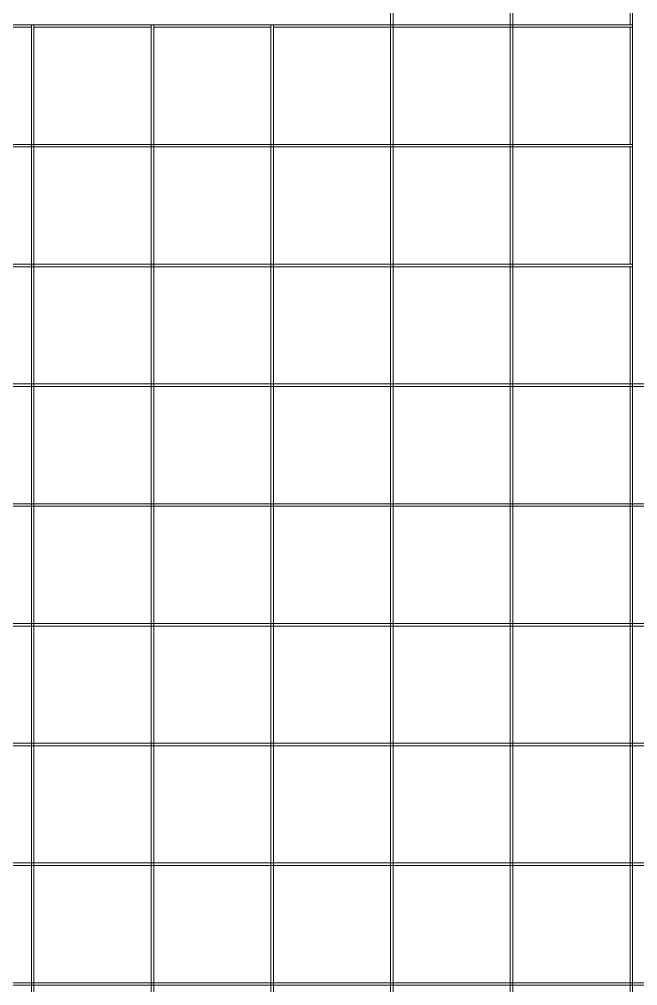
# Model space of a CAD drawing. Header units: inches. Extents: x 45807 to 46964, y -37659 to -36666.
# Drawn here: x 46374.1 to 46495.4, y -37563.9 to -37374.3 of the extents above; entities that cross this region are included whole.
import ezdxf

# ---------------------------------------------------------------- set-up
doc = ezdxf.new("R2010")
doc.units = ezdxf.units.IN
doc.header["$MEASUREMENT"] = 0
doc.layers.add('A-GENM', color=13, linetype='Continuous', lineweight=9)

# ---------------------------------------------------------------- blocks, each defined once
blk = doc.blocks.new('ceiling grid1177 - ceiling grid-5454024-FIRST FLOOR RCP')
at = {"layer": 'A-GENM'}
for p, q in [((46446.93, -37375.85), (46446.93, -37351.85)), ((46446.93, -37351.85), (46470.93, -37351.85)), ((46470.93, -37351.85), (46470.93, -37375.85)), ((46470.43, -37352.35), (46447.43, -37352.35)), ((46447.43, -37352.35), (46447.43, -37375.35)), ((46470.43, -37375.35), (46470.43, -37352.35)), ((46470.93, -37375.85), (46446.93, -37375.85)), ((46447.43, -37375.35), (46470.43, -37375.35))]:
    blk.add_line(p, q, dxfattribs=at)
blk = doc.blocks.new('ceiling grid1178 - ceiling grid-5454044-FIRST FLOOR RCP')
at = {"layer": 'A-GENM'}
for p, q in [((46470.43, -37375.85), (46470.43, -37351.85)), ((46470.43, -37351.85), (46494.43, -37351.85)), ((46494.43, -37351.85), (46494.43, -37375.85)), ((46493.93, -37352.35), (46470.93, -37352.35)), ((46470.93, -37352.35), (46470.93, -37375.35)), ((46493.93, -37375.35), (46493.93, -37352.35)), ((46494.43, -37375.85), (46470.43, -37375.85)), ((46470.93, -37375.35), (46493.93, -37375.35))]:
    blk.add_line(p, q, dxfattribs=at)
blk = doc.blocks.new('ceiling grid1179 - ceiling grid-5454064-FIRST FLOOR RCP')
at = {"layer": 'A-GENM'}
for p, q in [((46446.93, -37399.35), (46446.93, -37375.35)), ((46446.93, -37375.35), (46470.93, -37375.35)), ((46470.43, -37375.85), (46447.43, -37375.85)), ((46447.43, -37375.85), (46447.43, -37398.85)), ((46470.43, -37398.85), (46470.43, -37375.85)), ((46470.93, -37375.35), (46470.93, -37399.35)), ((46470.93, -37399.35), (46446.93, -37399.35)), ((46447.43, -37398.85), (46470.43, -37398.85))]:
    blk.add_line(p, q, dxfattribs=at)
blk = doc.blocks.new('ceiling grid1180 - ceiling grid-5454084-FIRST FLOOR RCP')
at = {"layer": 'A-GENM'}
for p, q in [((46470.43, -37399.35), (46470.43, -37375.35)), ((46470.43, -37375.35), (46494.43, -37375.35)), ((46493.93, -37375.85), (46470.93, -37375.85)), ((46470.93, -37375.85), (46470.93, -37398.85)), ((46493.93, -37398.85), (46493.93, -37375.85)), ((46494.43, -37375.35), (46494.43, -37399.35)), ((46494.43, -37399.35), (46470.43, -37399.35)), ((46470.93, -37398.85), (46493.93, -37398.85))]:
    blk.add_line(p, q, dxfattribs=at)
blk = doc.blocks.new('ceiling grid1181 - ceiling grid-5454104-FIRST FLOOR RCP')
at = {"layer": 'A-GENM'}
for p, q in [((46446.93, -37422.85), (46446.93, -37398.85)), ((46446.93, -37398.85), (46470.93, -37398.85)), ((46470.43, -37399.35), (46447.43, -37399.35)), ((46447.43, -37399.35), (46447.43, -37422.35)), ((46470.43, -37422.35), (46470.43, -37399.35)), ((46470.93, -37398.85), (46470.93, -37422.85)), ((46447.43, -37422.35), (46470.43, -37422.35)), ((46470.93, -37422.85), (46446.93, -37422.85))]:
    blk.add_line(p, q, dxfattribs=at)
blk = doc.blocks.new('ceiling grid1182 - ceiling grid-5454124-FIRST FLOOR RCP')
at = {"layer": 'A-GENM'}
for p, q in [((46470.43, -37422.85), (46470.43, -37398.85)), ((46470.43, -37398.85), (46494.43, -37398.85)), ((46493.93, -37399.35), (46470.93, -37399.35)), ((46470.93, -37399.35), (46470.93, -37422.35)), ((46493.93, -37422.35), (46493.93, -37399.35)), ((46494.43, -37398.85), (46494.43, -37422.85)), ((46470.93, -37422.35), (46493.93, -37422.35)), ((46494.43, -37422.85), (46470.43, -37422.85))]:
    blk.add_line(p, q, dxfattribs=at)
blk = doc.blocks.new('ceiling grid1183 - ceiling grid-5454161-FIRST FLOOR RCP')
at = {"layer": 'A-GENM'}
for p, q in [((46446.93, -37446.35), (46446.93, -37422.35)), ((46446.93, -37422.35), (46470.93, -37422.35)), ((46470.93, -37422.35), (46470.93, -37446.35)), ((46470.43, -37422.85), (46447.43, -37422.85)), ((46447.43, -37422.85), (46447.43, -37445.85)), ((46470.43, -37445.85), (46470.43, -37422.85)), ((46470.93, -37446.35), (46446.93, -37446.35)), ((46447.43, -37445.85), (46470.43, -37445.85))]:
    blk.add_line(p, q, dxfattribs=at)
blk = doc.blocks.new('ceiling grid1184 - ceiling grid-5454181-FIRST FLOOR RCP')
at = {"layer": 'A-GENM'}
for p, q in [((46470.43, -37446.35), (46470.43, -37422.35)), ((46470.43, -37422.35), (46494.43, -37422.35)), ((46494.43, -37422.35), (46494.43, -37446.35)), ((46493.93, -37422.85), (46470.93, -37422.85)), ((46470.93, -37422.85), (46470.93, -37445.85)), ((46493.93, -37445.85), (46493.93, -37422.85)), ((46494.43, -37446.35), (46470.43, -37446.35)), ((46470.93, -37445.85), (46493.93, -37445.85))]:
    blk.add_line(p, q, dxfattribs=at)
blk = doc.blocks.new('ceiling grid1185 - ceiling grid-5454201-FIRST FLOOR RCP')
at = {"layer": 'A-GENM'}
for p, q in [((46446.93, -37469.85), (46446.93, -37445.85)), ((46446.93, -37445.85), (46470.93, -37445.85)), ((46470.43, -37446.35), (46447.43, -37446.35)), ((46447.43, -37446.35), (46447.43, -37469.35)), ((46470.43, -37469.35), (46470.43, -37446.35)), ((46470.93, -37445.85), (46470.93, -37469.85)), ((46470.93, -37469.85), (46446.93, -37469.85)), ((46447.43, -37469.35), (46470.43, -37469.35))]:
    blk.add_line(p, q, dxfattribs=at)
blk = doc.blocks.new('ceiling grid1186 - ceiling grid-5454221-FIRST FLOOR RCP')
at = {"layer": 'A-GENM'}
for p, q in [((46470.43, -37469.85), (46470.43, -37445.85)), ((46470.43, -37445.85), (46494.43, -37445.85)), ((46493.93, -37446.35), (46470.93, -37446.35)), ((46470.93, -37446.35), (46470.93, -37469.35)), ((46493.93, -37469.35), (46493.93, -37446.35)), ((46494.43, -37445.85), (46494.43, -37469.85)), ((46494.43, -37469.85), (46470.43, -37469.85)), ((46470.93, -37469.35), (46493.93, -37469.35))]:
    blk.add_line(p, q, dxfattribs=at)
blk = doc.blocks.new('ceiling grid1187 - ceiling grid-5454241-FIRST FLOOR RCP')
at = {"layer": 'A-GENM'}
for p, q in [((46446.93, -37493.35), (46446.93, -37469.35)), ((46446.93, -37469.35), (46470.93, -37469.35)), ((46470.43, -37469.85), (46447.43, -37469.85)), ((46447.43, -37469.85), (46447.43, -37492.85)), ((46470.43, -37492.85), (46470.43, -37469.85)), ((46470.93, -37469.35), (46470.93, -37493.35)), ((46470.93, -37493.35), (46446.93, -37493.35)), ((46447.43, -37492.85), (46470.43, -37492.85))]:
    blk.add_line(p, q, dxfattribs=at)
blk = doc.blocks.new('ceiling grid1188 - ceiling grid-5454261-FIRST FLOOR RCP')
at = {"layer": 'A-GENM'}
for p, q in [((46470.43, -37493.35), (46470.43, -37469.35)), ((46470.43, -37469.35), (46494.43, -37469.35)), ((46493.93, -37469.85), (46470.93, -37469.85)), ((46470.93, -37469.85), (46470.93, -37492.85)), ((46493.93, -37492.85), (46493.93, -37469.85)), ((46494.43, -37469.35), (46494.43, -37493.35)), ((46494.43, -37493.35), (46470.43, -37493.35)), ((46470.93, -37492.85), (46493.93, -37492.85))]:
    blk.add_line(p, q, dxfattribs=at)
blk = doc.blocks.new('ceiling grid1189 - ceiling grid-5454281-FIRST FLOOR RCP')
at = {"layer": 'A-GENM'}
for p, q in [((46446.93, -37516.85), (46446.93, -37492.85)), ((46446.93, -37492.85), (46470.93, -37492.85)), ((46470.43, -37493.35), (46447.43, -37493.35)), ((46447.43, -37493.35), (46447.43, -37516.35)), ((46470.43, -37516.35), (46470.43, -37493.35)), ((46470.93, -37492.85), (46470.93, -37516.85)), ((46470.93, -37516.85), (46446.93, -37516.85)), ((46447.43, -37516.35), (46470.43, -37516.35))]:
    blk.add_line(p, q, dxfattribs=at)
blk = doc.blocks.new('ceiling grid1190 - ceiling grid-5454301-FIRST FLOOR RCP')
at = {"layer": 'A-GENM'}
for p, q in [((46470.43, -37516.85), (46470.43, -37492.85)), ((46470.43, -37492.85), (46494.43, -37492.85)), ((46493.93, -37493.35), (46470.93, -37493.35)), ((46470.93, -37493.35), (46470.93, -37516.35)), ((46493.93, -37516.35), (46493.93, -37493.35)), ((46494.43, -37492.85), (46494.43, -37516.85)), ((46494.43, -37516.85), (46470.43, -37516.85)), ((46470.93, -37516.35), (46493.93, -37516.35))]:
    blk.add_line(p, q, dxfattribs=at)
blk = doc.blocks.new('ceiling grid1191 - ceiling grid-5454321-FIRST FLOOR RCP')
at = {"layer": 'A-GENM'}
for p, q in [((46446.93, -37540.35), (46446.93, -37516.35)), ((46446.93, -37516.35), (46470.93, -37516.35)), ((46470.43, -37516.85), (46447.43, -37516.85)), ((46447.43, -37516.85), (46447.43, -37539.85)), ((46470.43, -37539.85), (46470.43, -37516.85)), ((46470.93, -37516.35), (46470.93, -37540.35)), ((46447.43, -37539.85), (46470.43, -37539.85)), ((46470.93, -37540.35), (46446.93, -37540.35))]:
    blk.add_line(p, q, dxfattribs=at)
blk = doc.blocks.new('ceiling grid1192 - ceiling grid-5454341-FIRST FLOOR RCP')
at = {"layer": 'A-GENM'}
for p, q in [((46470.43, -37540.35), (46470.43, -37516.35)), ((46470.43, -37516.35), (46494.43, -37516.35)), ((46493.93, -37516.85), (46470.93, -37516.85)), ((46470.93, -37516.85), (46470.93, -37539.85)), ((46493.93, -37539.85), (46493.93, -37516.85)), ((46494.43, -37516.35), (46494.43, -37540.35)), ((46470.93, -37539.85), (46493.93, -37539.85)), ((46494.43, -37540.35), (46470.43, -37540.35))]:
    blk.add_line(p, q, dxfattribs=at)
blk = doc.blocks.new('ceiling grid1193 - ceiling grid-5454361-FIRST FLOOR RCP')
at = {"layer": 'A-GENM'}
for p, q in [((46446.93, -37563.85), (46446.93, -37539.85)), ((46446.93, -37539.85), (46470.93, -37539.85)), ((46470.93, -37539.85), (46470.93, -37563.85)), ((46470.43, -37540.35), (46447.43, -37540.35)), ((46447.43, -37540.35), (46447.43, -37563.35)), ((46470.43, -37563.35), (46470.43, -37540.35)), ((46470.93, -37563.85), (46446.93, -37563.85)), ((46447.43, -37563.35), (46470.43, -37563.35))]:
    blk.add_line(p, q, dxfattribs=at)
blk = doc.blocks.new('ceiling grid1194 - ceiling grid-5454381-FIRST FLOOR RCP')
at = {"layer": 'A-GENM'}
for p, q in [((46470.43, -37563.85), (46470.43, -37539.85)), ((46470.43, -37539.85), (46494.43, -37539.85)), ((46494.43, -37539.85), (46494.43, -37563.85)), ((46493.93, -37540.35), (46470.93, -37540.35)), ((46470.93, -37540.35), (46470.93, -37563.35)), ((46493.93, -37563.35), (46493.93, -37540.35)), ((46494.43, -37563.85), (46470.43, -37563.85)), ((46470.93, -37563.35), (46493.93, -37563.35))]:
    blk.add_line(p, q, dxfattribs=at)
blk = doc.blocks.new('ceiling grid1215 - ceiling grid-5455164-FIRST FLOOR RCP')
at = {"layer": 'A-GENM'}
for p, q in [((46352.93, -37422.85), (46352.93, -37398.85)), ((46352.93, -37398.85), (46376.93, -37398.85)), ((46376.43, -37399.35), (46353.43, -37399.35)), ((46353.43, -37399.35), (46353.43, -37422.35)), ((46376.43, -37422.35), (46376.43, -37399.35)), ((46376.93, -37398.85), (46376.93, -37422.85)), ((46353.43, -37422.35), (46376.43, -37422.35)), ((46376.93, -37422.85), (46352.93, -37422.85))]:
    blk.add_line(p, q, dxfattribs=at)
blk = doc.blocks.new('ceiling grid1216 - ceiling grid-5455184-FIRST FLOOR RCP')
at = {"layer": 'A-GENM'}
for p, q in [((46376.43, -37422.85), (46376.43, -37398.85)), ((46376.43, -37398.85), (46400.43, -37398.85)), ((46399.93, -37399.35), (46376.93, -37399.35)), ((46376.93, -37399.35), (46376.93, -37422.35)), ((46399.93, -37422.35), (46399.93, -37399.35)), ((46400.43, -37398.85), (46400.43, -37422.85)), ((46376.93, -37422.35), (46399.93, -37422.35)), ((46400.43, -37422.85), (46376.43, -37422.85))]:
    blk.add_line(p, q, dxfattribs=at)
blk = doc.blocks.new('ceiling grid1217 - ceiling grid-5455204-FIRST FLOOR RCP')
at = {"layer": 'A-GENM'}
for p, q in [((46399.93, -37422.85), (46399.93, -37398.85)), ((46399.93, -37398.85), (46423.93, -37398.85)), ((46423.43, -37399.35), (46400.43, -37399.35)), ((46400.43, -37399.35), (46400.43, -37422.35)), ((46423.43, -37422.35), (46423.43, -37399.35)), ((46423.93, -37398.85), (46423.93, -37422.85)), ((46400.43, -37422.35), (46423.43, -37422.35)), ((46423.93, -37422.85), (46399.93, -37422.85))]:
    blk.add_line(p, q, dxfattribs=at)
blk = doc.blocks.new('ceiling grid1218 - ceiling grid-5455224-FIRST FLOOR RCP')
at = {"layer": 'A-GENM'}
for p, q in [((46423.43, -37422.85), (46423.43, -37398.85)), ((46423.43, -37398.85), (46447.43, -37398.85)), ((46446.93, -37399.35), (46423.93, -37399.35)), ((46423.93, -37399.35), (46423.93, -37422.35)), ((46446.93, -37422.35), (46446.93, -37399.35)), ((46447.43, -37398.85), (46447.43, -37422.85)), ((46423.93, -37422.35), (46446.93, -37422.35)), ((46447.43, -37422.85), (46423.43, -37422.85))]:
    blk.add_line(p, q, dxfattribs=at)
blk = doc.blocks.new('ceiling grid1221 - ceiling grid-5455315-FIRST FLOOR RCP')
at = {"layer": 'A-GENM'}
for p, q in [((46352.93, -37399.35), (46352.93, -37375.35)), ((46352.93, -37375.35), (46376.93, -37375.35)), ((46376.43, -37375.85), (46353.43, -37375.85)), ((46353.43, -37375.85), (46353.43, -37398.85)), ((46376.43, -37398.85), (46376.43, -37375.85)), ((46376.93, -37375.35), (46376.93, -37399.35)), ((46376.93, -37399.35), (46352.93, -37399.35)), ((46353.43, -37398.85), (46376.43, -37398.85))]:
    blk.add_line(p, q, dxfattribs=at)
blk = doc.blocks.new('ceiling grid1222 - ceiling grid-5455335-FIRST FLOOR RCP')
at = {"layer": 'A-GENM'}
for p, q in [((46376.43, -37399.35), (46376.43, -37375.35)), ((46376.43, -37375.35), (46400.43, -37375.35)), ((46399.93, -37375.85), (46376.93, -37375.85)), ((46376.93, -37375.85), (46376.93, -37398.85)), ((46399.93, -37398.85), (46399.93, -37375.85)), ((46400.43, -37375.35), (46400.43, -37399.35)), ((46400.43, -37399.35), (46376.43, -37399.35)), ((46376.93, -37398.85), (46399.93, -37398.85))]:
    blk.add_line(p, q, dxfattribs=at)
blk = doc.blocks.new('ceiling grid1223 - ceiling grid-5455355-FIRST FLOOR RCP')
at = {"layer": 'A-GENM'}
for p, q in [((46399.93, -37399.35), (46399.93, -37375.35)), ((46399.93, -37375.35), (46423.93, -37375.35)), ((46423.43, -37375.85), (46400.43, -37375.85)), ((46400.43, -37375.85), (46400.43, -37398.85)), ((46423.43, -37398.85), (46423.43, -37375.85)), ((46423.93, -37375.35), (46423.93, -37399.35)), ((46423.93, -37399.35), (46399.93, -37399.35)), ((46400.43, -37398.85), (46423.43, -37398.85))]:
    blk.add_line(p, q, dxfattribs=at)
blk = doc.blocks.new('ceiling grid1224 - ceiling grid-5455375-FIRST FLOOR RCP')
at = {"layer": 'A-GENM'}
for p, q in [((46423.43, -37399.35), (46423.43, -37375.35)), ((46423.43, -37375.35), (46447.43, -37375.35)), ((46446.93, -37375.85), (46423.93, -37375.85)), ((46423.93, -37375.85), (46423.93, -37398.85)), ((46446.93, -37398.85), (46446.93, -37375.85)), ((46447.43, -37375.35), (46447.43, -37399.35)), ((46447.43, -37399.35), (46423.43, -37399.35)), ((46423.93, -37398.85), (46446.93, -37398.85))]:
    blk.add_line(p, q, dxfattribs=at)
blk = doc.blocks.new('ceiling grid1227 - ceiling grid-5455460-FIRST FLOOR RCP')
at = {"layer": 'A-GENM'}
for p, q in [((46352.93, -37469.85), (46352.93, -37445.85)), ((46352.93, -37445.85), (46376.93, -37445.85)), ((46376.43, -37446.35), (46353.43, -37446.35)), ((46353.43, -37446.35), (46353.43, -37469.35)), ((46376.43, -37469.35), (46376.43, -37446.35)), ((46376.93, -37445.85), (46376.93, -37469.85)), ((46376.93, -37469.85), (46352.93, -37469.85)), ((46353.43, -37469.35), (46376.43, -37469.35))]:
    blk.add_line(p, q, dxfattribs=at)
blk = doc.blocks.new('ceiling grid1228 - ceiling grid-5455480-FIRST FLOOR RCP')
at = {"layer": 'A-GENM'}
for p, q in [((46376.43, -37469.85), (46376.43, -37445.85)), ((46376.43, -37445.85), (46400.43, -37445.85)), ((46399.93, -37446.35), (46376.93, -37446.35)), ((46376.93, -37446.35), (46376.93, -37469.35)), ((46399.93, -37469.35), (46399.93, -37446.35)), ((46400.43, -37445.85), (46400.43, -37469.85)), ((46400.43, -37469.85), (46376.43, -37469.85)), ((46376.93, -37469.35), (46399.93, -37469.35))]:
    blk.add_line(p, q, dxfattribs=at)
blk = doc.blocks.new('ceiling grid1229 - ceiling grid-5455500-FIRST FLOOR RCP')
at = {"layer": 'A-GENM'}
for p, q in [((46399.93, -37469.85), (46399.93, -37445.85)), ((46399.93, -37445.85), (46423.93, -37445.85)), ((46423.43, -37446.35), (46400.43, -37446.35)), ((46400.43, -37446.35), (46400.43, -37469.35)), ((46423.43, -37469.35), (46423.43, -37446.35)), ((46423.93, -37445.85), (46423.93, -37469.85)), ((46423.93, -37469.85), (46399.93, -37469.85)), ((46400.43, -37469.35), (46423.43, -37469.35))]:
    blk.add_line(p, q, dxfattribs=at)
blk = doc.blocks.new('ceiling grid1230 - ceiling grid-5455520-FIRST FLOOR RCP')
at = {"layer": 'A-GENM'}
for p, q in [((46423.43, -37469.85), (46423.43, -37445.85)), ((46423.43, -37445.85), (46447.43, -37445.85)), ((46446.93, -37446.35), (46423.93, -37446.35)), ((46423.93, -37446.35), (46423.93, -37469.35)), ((46446.93, -37469.35), (46446.93, -37446.35)), ((46447.43, -37445.85), (46447.43, -37469.85)), ((46447.43, -37469.85), (46423.43, -37469.85)), ((46423.93, -37469.35), (46446.93, -37469.35))]:
    blk.add_line(p, q, dxfattribs=at)
blk = doc.blocks.new('ceiling grid1233 - ceiling grid-5455580-FIRST FLOOR RCP')
at = {"layer": 'A-GENM'}
for p, q in [((46352.93, -37446.35), (46352.93, -37422.35)), ((46352.93, -37422.35), (46376.93, -37422.35)), ((46376.93, -37422.35), (46376.93, -37446.35)), ((46376.43, -37422.85), (46353.43, -37422.85)), ((46353.43, -37422.85), (46353.43, -37445.85)), ((46376.43, -37445.85), (46376.43, -37422.85)), ((46376.93, -37446.35), (46352.93, -37446.35)), ((46353.43, -37445.85), (46376.43, -37445.85))]:
    blk.add_line(p, q, dxfattribs=at)
blk = doc.blocks.new('ceiling grid1234 - ceiling grid-5455600-FIRST FLOOR RCP')
at = {"layer": 'A-GENM'}
for p, q in [((46376.43, -37446.35), (46376.43, -37422.35)), ((46376.43, -37422.35), (46400.43, -37422.35)), ((46400.43, -37422.35), (46400.43, -37446.35)), ((46399.93, -37422.85), (46376.93, -37422.85)), ((46376.93, -37422.85), (46376.93, -37445.85)), ((46399.93, -37445.85), (46399.93, -37422.85)), ((46400.43, -37446.35), (46376.43, -37446.35)), ((46376.93, -37445.85), (46399.93, -37445.85))]:
    blk.add_line(p, q, dxfattribs=at)
blk = doc.blocks.new('ceiling grid1235 - ceiling grid-5455620-FIRST FLOOR RCP')
at = {"layer": 'A-GENM'}
for p, q in [((46399.93, -37446.35), (46399.93, -37422.35)), ((46399.93, -37422.35), (46423.93, -37422.35)), ((46423.93, -37422.35), (46423.93, -37446.35)), ((46423.43, -37422.85), (46400.43, -37422.85)), ((46400.43, -37422.85), (46400.43, -37445.85)), ((46423.43, -37445.85), (46423.43, -37422.85)), ((46423.93, -37446.35), (46399.93, -37446.35)), ((46400.43, -37445.85), (46423.43, -37445.85))]:
    blk.add_line(p, q, dxfattribs=at)
blk = doc.blocks.new('ceiling grid1239 - ceiling grid-5455739-FIRST FLOOR RCP')
at = {"layer": 'A-GENM'}
for p, q in [((46352.93, -37516.85), (46352.93, -37492.85)), ((46352.93, -37492.85), (46376.93, -37492.85)), ((46376.43, -37493.35), (46353.43, -37493.35)), ((46353.43, -37493.35), (46353.43, -37516.35)), ((46376.43, -37516.35), (46376.43, -37493.35)), ((46376.93, -37492.85), (46376.93, -37516.85)), ((46376.93, -37516.85), (46352.93, -37516.85)), ((46353.43, -37516.35), (46376.43, -37516.35))]:
    blk.add_line(p, q, dxfattribs=at)
blk = doc.blocks.new('ceiling grid1240 - ceiling grid-5455759-FIRST FLOOR RCP')
at = {"layer": 'A-GENM'}
for p, q in [((46376.43, -37516.85), (46376.43, -37492.85)), ((46376.43, -37492.85), (46400.43, -37492.85)), ((46399.93, -37493.35), (46376.93, -37493.35)), ((46376.93, -37493.35), (46376.93, -37516.35)), ((46399.93, -37516.35), (46399.93, -37493.35)), ((46400.43, -37492.85), (46400.43, -37516.85)), ((46400.43, -37516.85), (46376.43, -37516.85)), ((46376.93, -37516.35), (46399.93, -37516.35))]:
    blk.add_line(p, q, dxfattribs=at)
blk = doc.blocks.new('ceiling grid1241 - ceiling grid-5455779-FIRST FLOOR RCP')
at = {"layer": 'A-GENM'}
for p, q in [((46399.93, -37516.85), (46399.93, -37492.85)), ((46399.93, -37492.85), (46423.93, -37492.85)), ((46423.43, -37493.35), (46400.43, -37493.35)), ((46400.43, -37493.35), (46400.43, -37516.35)), ((46423.43, -37516.35), (46423.43, -37493.35)), ((46423.93, -37492.85), (46423.93, -37516.85)), ((46423.93, -37516.85), (46399.93, -37516.85)), ((46400.43, -37516.35), (46423.43, -37516.35))]:
    blk.add_line(p, q, dxfattribs=at)
blk = doc.blocks.new('ceiling grid1242 - ceiling grid-5455799-FIRST FLOOR RCP')
at = {"layer": 'A-GENM'}
for p, q in [((46423.43, -37516.85), (46423.43, -37492.85)), ((46423.43, -37492.85), (46447.43, -37492.85)), ((46446.93, -37493.35), (46423.93, -37493.35)), ((46423.93, -37493.35), (46423.93, -37516.35)), ((46446.93, -37516.35), (46446.93, -37493.35)), ((46447.43, -37492.85), (46447.43, -37516.85)), ((46447.43, -37516.85), (46423.43, -37516.85)), ((46423.93, -37516.35), (46446.93, -37516.35))]:
    blk.add_line(p, q, dxfattribs=at)
blk = doc.blocks.new('ceiling grid1245 - ceiling grid-5455859-FIRST FLOOR RCP')
at = {"layer": 'A-GENM'}
for p, q in [((46352.93, -37493.35), (46352.93, -37469.35)), ((46352.93, -37469.35), (46376.93, -37469.35)), ((46376.43, -37469.85), (46353.43, -37469.85)), ((46353.43, -37469.85), (46353.43, -37492.85)), ((46376.43, -37492.85), (46376.43, -37469.85)), ((46376.93, -37469.35), (46376.93, -37493.35)), ((46376.93, -37493.35), (46352.93, -37493.35)), ((46353.43, -37492.85), (46376.43, -37492.85))]:
    blk.add_line(p, q, dxfattribs=at)
blk = doc.blocks.new('ceiling grid1246 - ceiling grid-5455879-FIRST FLOOR RCP')
at = {"layer": 'A-GENM'}
for p, q in [((46376.43, -37493.35), (46376.43, -37469.35)), ((46376.43, -37469.35), (46400.43, -37469.35)), ((46399.93, -37469.85), (46376.93, -37469.85)), ((46376.93, -37469.85), (46376.93, -37492.85)), ((46399.93, -37492.85), (46399.93, -37469.85)), ((46400.43, -37469.35), (46400.43, -37493.35)), ((46400.43, -37493.35), (46376.43, -37493.35)), ((46376.93, -37492.85), (46399.93, -37492.85))]:
    blk.add_line(p, q, dxfattribs=at)
blk = doc.blocks.new('ceiling grid1247 - ceiling grid-5455899-FIRST FLOOR RCP')
at = {"layer": 'A-GENM'}
for p, q in [((46399.93, -37493.35), (46399.93, -37469.35)), ((46399.93, -37469.35), (46423.93, -37469.35)), ((46423.43, -37469.85), (46400.43, -37469.85)), ((46400.43, -37469.85), (46400.43, -37492.85)), ((46423.43, -37492.85), (46423.43, -37469.85)), ((46423.93, -37469.35), (46423.93, -37493.35)), ((46423.93, -37493.35), (46399.93, -37493.35)), ((46400.43, -37492.85), (46423.43, -37492.85))]:
    blk.add_line(p, q, dxfattribs=at)
blk = doc.blocks.new('ceiling grid1251 - ceiling grid-5455990-FIRST FLOOR RCP')
at = {"layer": 'A-GENM'}
for p, q in [((46352.93, -37563.85), (46352.93, -37539.85)), ((46352.93, -37539.85), (46376.93, -37539.85)), ((46376.93, -37539.85), (46376.93, -37563.85)), ((46376.43, -37540.35), (46353.43, -37540.35)), ((46353.43, -37540.35), (46353.43, -37563.35)), ((46376.43, -37563.35), (46376.43, -37540.35)), ((46376.93, -37563.85), (46352.93, -37563.85)), ((46353.43, -37563.35), (46376.43, -37563.35))]:
    blk.add_line(p, q, dxfattribs=at)
blk = doc.blocks.new('ceiling grid1252 - ceiling grid-5456010-FIRST FLOOR RCP')
at = {"layer": 'A-GENM'}
for p, q in [((46376.43, -37563.85), (46376.43, -37539.85)), ((46376.43, -37539.85), (46400.43, -37539.85)), ((46400.43, -37539.85), (46400.43, -37563.85)), ((46399.93, -37540.35), (46376.93, -37540.35)), ((46376.93, -37540.35), (46376.93, -37563.35)), ((46399.93, -37563.35), (46399.93, -37540.35)), ((46400.43, -37563.85), (46376.43, -37563.85)), ((46376.93, -37563.35), (46399.93, -37563.35))]:
    blk.add_line(p, q, dxfattribs=at)
blk = doc.blocks.new('ceiling grid1253 - ceiling grid-5456030-FIRST FLOOR RCP')
at = {"layer": 'A-GENM'}
for p, q in [((46399.93, -37563.85), (46399.93, -37539.85)), ((46399.93, -37539.85), (46423.93, -37539.85)), ((46423.93, -37539.85), (46423.93, -37563.85)), ((46423.43, -37540.35), (46400.43, -37540.35)), ((46400.43, -37540.35), (46400.43, -37563.35)), ((46423.43, -37563.35), (46423.43, -37540.35)), ((46423.93, -37563.85), (46399.93, -37563.85)), ((46400.43, -37563.35), (46423.43, -37563.35))]:
    blk.add_line(p, q, dxfattribs=at)
blk = doc.blocks.new('ceiling grid1254 - ceiling grid-5456050-FIRST FLOOR RCP')
at = {"layer": 'A-GENM'}
for p, q in [((46423.43, -37563.85), (46423.43, -37539.85)), ((46423.43, -37539.85), (46447.43, -37539.85)), ((46447.43, -37539.85), (46447.43, -37563.85)), ((46446.93, -37540.35), (46423.93, -37540.35)), ((46423.93, -37540.35), (46423.93, -37563.35)), ((46446.93, -37563.35), (46446.93, -37540.35)), ((46447.43, -37563.85), (46423.43, -37563.85)), ((46423.93, -37563.35), (46446.93, -37563.35))]:
    blk.add_line(p, q, dxfattribs=at)
blk = doc.blocks.new('ceiling grid1257 - ceiling grid-5456110-FIRST FLOOR RCP')
at = {"layer": 'A-GENM'}
for p, q in [((46352.93, -37540.35), (46352.93, -37516.35)), ((46352.93, -37516.35), (46376.93, -37516.35)), ((46376.43, -37516.85), (46353.43, -37516.85)), ((46353.43, -37516.85), (46353.43, -37539.85)), ((46376.43, -37539.85), (46376.43, -37516.85)), ((46376.93, -37516.35), (46376.93, -37540.35)), ((46353.43, -37539.85), (46376.43, -37539.85)), ((46376.93, -37540.35), (46352.93, -37540.35))]:
    blk.add_line(p, q, dxfattribs=at)
blk = doc.blocks.new('ceiling grid1258 - ceiling grid-5456130-FIRST FLOOR RCP')
at = {"layer": 'A-GENM'}
for p, q in [((46376.43, -37540.35), (46376.43, -37516.35)), ((46376.43, -37516.35), (46400.43, -37516.35)), ((46399.93, -37516.85), (46376.93, -37516.85)), ((46376.93, -37516.85), (46376.93, -37539.85)), ((46399.93, -37539.85), (46399.93, -37516.85)), ((46400.43, -37516.35), (46400.43, -37540.35)), ((46376.93, -37539.85), (46399.93, -37539.85)), ((46400.43, -37540.35), (46376.43, -37540.35))]:
    blk.add_line(p, q, dxfattribs=at)
blk = doc.blocks.new('ceiling grid1259 - ceiling grid-5456150-FIRST FLOOR RCP')
at = {"layer": 'A-GENM'}
for p, q in [((46399.93, -37540.35), (46399.93, -37516.35)), ((46399.93, -37516.35), (46423.93, -37516.35)), ((46423.43, -37516.85), (46400.43, -37516.85)), ((46400.43, -37516.85), (46400.43, -37539.85)), ((46423.43, -37539.85), (46423.43, -37516.85)), ((46423.93, -37516.35), (46423.93, -37540.35)), ((46400.43, -37539.85), (46423.43, -37539.85)), ((46423.93, -37540.35), (46399.93, -37540.35))]:
    blk.add_line(p, q, dxfattribs=at)
blk = doc.blocks.new('ceiling grid1261 - ceiling grid-5456199-FIRST FLOOR RCP')
at = {"layer": 'A-GENM'}
for p, q in [((46493.93, -37469.85), (46493.93, -37445.85)), ((46493.93, -37445.85), (46517.93, -37445.85)), ((46517.43, -37446.35), (46494.43, -37446.35)), ((46494.43, -37446.35), (46494.43, -37469.35)), ((46517.43, -37469.35), (46517.43, -37446.35)), ((46517.93, -37445.85), (46517.93, -37469.85)), ((46517.93, -37469.85), (46493.93, -37469.85)), ((46494.43, -37469.35), (46517.43, -37469.35))]:
    blk.add_line(p, q, dxfattribs=at)
blk = doc.blocks.new('ceiling grid1263 - ceiling grid-5456239-FIRST FLOOR RCP')
at = {"layer": 'A-GENM'}
for p, q in [((46493.93, -37493.35), (46493.93, -37469.35)), ((46493.93, -37469.35), (46517.93, -37469.35)), ((46517.43, -37469.85), (46494.43, -37469.85)), ((46494.43, -37469.85), (46494.43, -37492.85)), ((46517.43, -37492.85), (46517.43, -37469.85)), ((46517.93, -37469.35), (46517.93, -37493.35)), ((46517.93, -37493.35), (46493.93, -37493.35)), ((46494.43, -37492.85), (46517.43, -37492.85))]:
    blk.add_line(p, q, dxfattribs=at)
blk = doc.blocks.new('ceiling grid1265 - ceiling grid-5456279-FIRST FLOOR RCP')
at = {"layer": 'A-GENM'}
for p, q in [((46493.93, -37516.85), (46493.93, -37492.85)), ((46493.93, -37492.85), (46517.93, -37492.85)), ((46517.43, -37493.35), (46494.43, -37493.35)), ((46494.43, -37493.35), (46494.43, -37516.35)), ((46517.43, -37516.35), (46517.43, -37493.35)), ((46517.93, -37492.85), (46517.93, -37516.85)), ((46517.93, -37516.85), (46493.93, -37516.85)), ((46494.43, -37516.35), (46517.43, -37516.35))]:
    blk.add_line(p, q, dxfattribs=at)
blk = doc.blocks.new('ceiling grid1267 - ceiling grid-5456319-FIRST FLOOR RCP')
at = {"layer": 'A-GENM'}
for p, q in [((46493.93, -37540.35), (46493.93, -37516.35)), ((46493.93, -37516.35), (46517.93, -37516.35)), ((46517.43, -37516.85), (46494.43, -37516.85)), ((46494.43, -37516.85), (46494.43, -37539.85)), ((46517.43, -37539.85), (46517.43, -37516.85)), ((46517.93, -37516.35), (46517.93, -37540.35)), ((46494.43, -37539.85), (46517.43, -37539.85)), ((46517.93, -37540.35), (46493.93, -37540.35))]:
    blk.add_line(p, q, dxfattribs=at)
blk = doc.blocks.new('ceiling grid1269 - ceiling grid-5456359-FIRST FLOOR RCP')
at = {"layer": 'A-GENM'}
for p, q in [((46493.93, -37563.85), (46493.93, -37539.85)), ((46493.93, -37539.85), (46517.93, -37539.85)), ((46517.93, -37539.85), (46517.93, -37563.85)), ((46517.43, -37540.35), (46494.43, -37540.35)), ((46494.43, -37540.35), (46494.43, -37563.35)), ((46517.43, -37563.35), (46517.43, -37540.35)), ((46517.93, -37563.85), (46493.93, -37563.85)), ((46494.43, -37563.35), (46517.43, -37563.35))]:
    blk.add_line(p, q, dxfattribs=at)
blk = doc.blocks.new('ceiling grid1271 - ceiling grid-5456409-FIRST FLOOR RCP')
at = {"layer": 'A-GENM'}
for p, q in [((46446.93, -37587.35), (46446.93, -37563.35)), ((46446.93, -37563.35), (46470.93, -37563.35)), ((46470.43, -37563.85), (46447.43, -37563.85)), ((46447.43, -37563.85), (46447.43, -37586.85)), ((46470.43, -37586.85), (46470.43, -37563.85)), ((46470.93, -37563.35), (46470.93, -37587.35)), ((46470.93, -37587.35), (46446.93, -37587.35)), ((46447.43, -37586.85), (46470.43, -37586.85))]:
    blk.add_line(p, q, dxfattribs=at)
blk = doc.blocks.new('ceiling grid1272 - ceiling grid-5456429-FIRST FLOOR RCP')
at = {"layer": 'A-GENM'}
for p, q in [((46470.43, -37587.35), (46470.43, -37563.35)), ((46470.43, -37563.35), (46494.43, -37563.35)), ((46493.93, -37563.85), (46470.93, -37563.85)), ((46470.93, -37563.85), (46470.93, -37586.85)), ((46493.93, -37586.85), (46493.93, -37563.85)), ((46494.43, -37563.35), (46494.43, -37587.35)), ((46494.43, -37587.35), (46470.43, -37587.35)), ((46470.93, -37586.85), (46493.93, -37586.85))]:
    blk.add_line(p, q, dxfattribs=at)
blk = doc.blocks.new('ceiling grid1278 - ceiling grid-5456549-FIRST FLOOR RCP')
at = {"layer": 'A-GENM'}
for p, q in [((46376.43, -37587.35), (46376.43, -37563.35)), ((46376.43, -37563.35), (46400.43, -37563.35)), ((46399.93, -37563.85), (46376.93, -37563.85)), ((46376.93, -37563.85), (46376.93, -37586.85)), ((46399.93, -37586.85), (46399.93, -37563.85)), ((46400.43, -37563.35), (46400.43, -37587.35)), ((46400.43, -37587.35), (46376.43, -37587.35)), ((46376.93, -37586.85), (46399.93, -37586.85))]:
    blk.add_line(p, q, dxfattribs=at)
blk = doc.blocks.new('ceiling grid1279 - ceiling grid-5456569-FIRST FLOOR RCP')
at = {"layer": 'A-GENM'}
for p, q in [((46399.93, -37587.35), (46399.93, -37563.35)), ((46399.93, -37563.35), (46423.93, -37563.35)), ((46423.43, -37563.85), (46400.43, -37563.85)), ((46400.43, -37563.85), (46400.43, -37586.85)), ((46423.43, -37586.85), (46423.43, -37563.85)), ((46423.93, -37563.35), (46423.93, -37587.35)), ((46423.93, -37587.35), (46399.93, -37587.35)), ((46400.43, -37586.85), (46423.43, -37586.85))]:
    blk.add_line(p, q, dxfattribs=at)

msp = doc.modelspace()

# ---------------------------------------------------------------- block references
at = {"layer": 'A-GENM'}
for name in ['ceiling grid1177 - ceiling grid-5454024-FIRST FLOOR RCP', 'ceiling grid1178 - ceiling grid-5454044-FIRST FLOOR RCP', 'ceiling grid1221 - ceiling grid-5455315-FIRST FLOOR RCP', 'ceiling grid1222 - ceiling grid-5455335-FIRST FLOOR RCP', 'ceiling grid1223 - ceiling grid-5455355-FIRST FLOOR RCP', 'ceiling grid1224 - ceiling grid-5455375-FIRST FLOOR RCP', 'ceiling grid1179 - ceiling grid-5454064-FIRST FLOOR RCP', 'ceiling grid1180 - ceiling grid-5454084-FIRST FLOOR RCP', 'ceiling grid1215 - ceiling grid-5455164-FIRST FLOOR RCP', 'ceiling grid1216 - ceiling grid-5455184-FIRST FLOOR RCP', 'ceiling grid1217 - ceiling grid-5455204-FIRST FLOOR RCP', 'ceiling grid1218 - ceiling grid-5455224-FIRST FLOOR RCP', 'ceiling grid1181 - ceiling grid-5454104-FIRST FLOOR RCP', 'ceiling grid1182 - ceiling grid-5454124-FIRST FLOOR RCP', 'ceiling grid1233 - ceiling grid-5455580-FIRST FLOOR RCP', 'ceiling grid1234 - ceiling grid-5455600-FIRST FLOOR RCP', 'ceiling grid1235 - ceiling grid-5455620-FIRST FLOOR RCP', 'ceiling grid1183 - ceiling grid-5454161-FIRST FLOOR RCP', 'ceiling grid1184 - ceiling grid-5454181-FIRST FLOOR RCP', 'ceiling grid1227 - ceiling grid-5455460-FIRST FLOOR RCP', 'ceiling grid1228 - ceiling grid-5455480-FIRST FLOOR RCP', 'ceiling grid1229 - ceiling grid-5455500-FIRST FLOOR RCP', 'ceiling grid1230 - ceiling grid-5455520-FIRST FLOOR RCP', 'ceiling grid1185 - ceiling grid-5454201-FIRST FLOOR RCP', 'ceiling grid1186 - ceiling grid-5454221-FIRST FLOOR RCP', 'ceiling grid1261 - ceiling grid-5456199-FIRST FLOOR RCP', 'ceiling grid1245 - ceiling grid-5455859-FIRST FLOOR RCP', 'ceiling grid1246 - ceiling grid-5455879-FIRST FLOOR RCP', 'ceiling grid1247 - ceiling grid-5455899-FIRST FLOOR RCP', 'ceiling grid1187 - ceiling grid-5454241-FIRST FLOOR RCP', 'ceiling grid1188 - ceiling grid-5454261-FIRST FLOOR RCP', 'ceiling grid1263 - ceiling grid-5456239-FIRST FLOOR RCP', 'ceiling grid1239 - ceiling grid-5455739-FIRST FLOOR RCP', 'ceiling grid1240 - ceiling grid-5455759-FIRST FLOOR RCP', 'ceiling grid1241 - ceiling grid-5455779-FIRST FLOOR RCP', 'ceiling grid1242 - ceiling grid-5455799-FIRST FLOOR RCP', 'ceiling grid1189 - ceiling grid-5454281-FIRST FLOOR RCP', 'ceiling grid1190 - ceiling grid-5454301-FIRST FLOOR RCP', 'ceiling grid1265 - ceiling grid-5456279-FIRST FLOOR RCP', 'ceiling grid1257 - ceiling grid-5456110-FIRST FLOOR RCP', 'ceiling grid1258 - ceiling grid-5456130-FIRST FLOOR RCP', 'ceiling grid1259 - ceiling grid-5456150-FIRST FLOOR RCP', 'ceiling grid1191 - ceiling grid-5454321-FIRST FLOOR RCP', 'ceiling grid1192 - ceiling grid-5454341-FIRST FLOOR RCP', 'ceiling grid1267 - ceiling grid-5456319-FIRST FLOOR RCP', 'ceiling grid1251 - ceiling grid-5455990-FIRST FLOOR RCP', 'ceiling grid1252 - ceiling grid-5456010-FIRST FLOOR RCP', 'ceiling grid1253 - ceiling grid-5456030-FIRST FLOOR RCP', 'ceiling grid1254 - ceiling grid-5456050-FIRST FLOOR RCP', 'ceiling grid1193 - ceiling grid-5454361-FIRST FLOOR RCP', 'ceiling grid1194 - ceiling grid-5454381-FIRST FLOOR RCP', 'ceiling grid1269 - ceiling grid-5456359-FIRST FLOOR RCP', 'ceiling grid1278 - ceiling grid-5456549-FIRST FLOOR RCP', 'ceiling grid1279 - ceiling grid-5456569-FIRST FLOOR RCP', 'ceiling grid1271 - ceiling grid-5456409-FIRST FLOOR RCP', 'ceiling grid1272 - ceiling grid-5456429-FIRST FLOOR RCP']:
    msp.add_blockref(name, (0, 0), dxfattribs=at)

doc.saveas('drawing.dxf')
